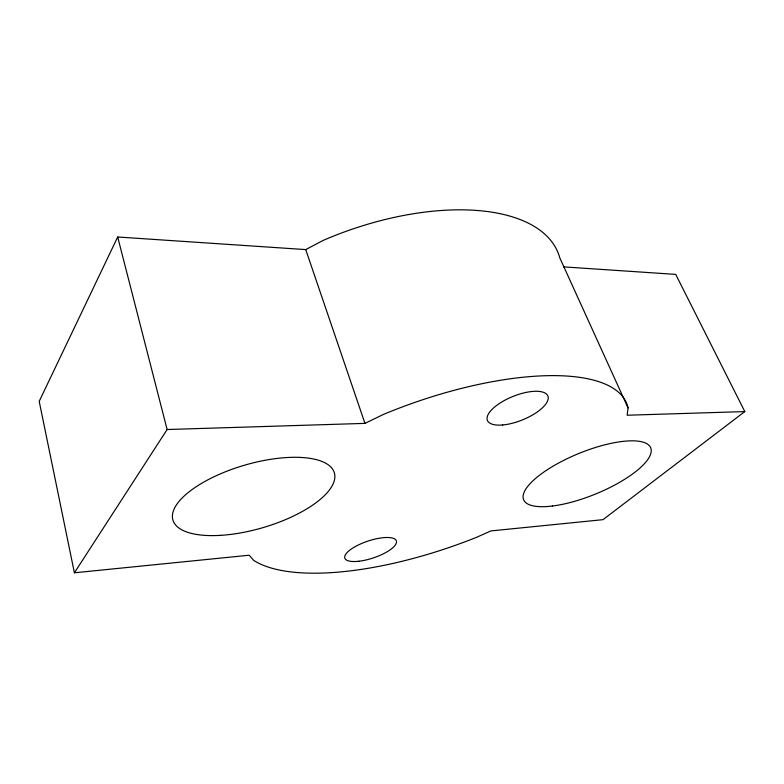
<?xml version="1.0" encoding="UTF-8"?>
<svg xmlns="http://www.w3.org/2000/svg" width="784" height="784" viewBox="0 0 784 784"><rect width="100%" height="100%" fill="white"/><g stroke="black" fill="none" stroke-linecap="round" stroke-linejoin="round"><path stroke-width="1.18" d="M744.8 411.58L603.014 519.665L490.794 530.944L476.799 537.226A205.731 74.108 -19.9 0 1 253.634 560.335L249.214 555.219L74.402 572.79L39.2 401.339L117.688 236.993L305.731 249.596L322.861 240.551A192.531 93.904 -19.9 0 1 559.756 257.779L628.043 407.925L627.18 415.236L744.8 411.58L675.72 274.39L563.52 266.874M74.402 572.79L167.119 429.524L117.688 236.993M167.119 429.524L364.962 423.38L383.69 414.305A205.731 74.108 -19.9 0 1 628.043 407.925M305.731 249.596L364.962 423.38M220.529 535.354A84.113 32.556 -16.3 0 0 334.435 473.115A84.113 32.556 -16.3 0 0 205.918 480.886A84.113 32.556 -16.3 0 0 220.529 535.354M552.377 506.023A68.62 21.923 -22.2 0 0 651.161 451.898A68.62 21.923 -22.2 0 0 557.983 463.373A68.62 21.923 -22.2 0 0 552.377 506.023M502.691 424.967A32.595 12.652 -22 0 0 548.232 397.802A32.595 12.652 -22 0 0 501.985 401.859A32.595 12.652 -22 0 0 502.691 424.967M358.994 561.226A27.175 8.83 -18.5 0 0 396.488 541.293A27.175 8.83 -18.5 0 0 356.338 546.007A27.175 8.83 -18.5 0 0 358.994 561.226"/></g></svg>
